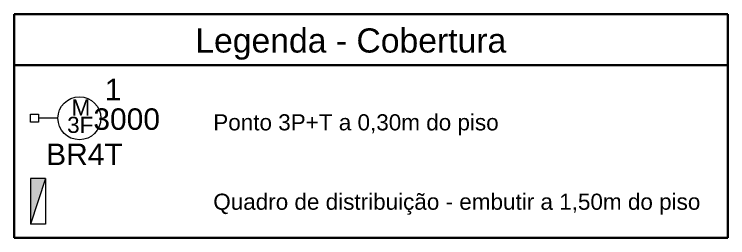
# Model space of a CAD drawing. Header units: inches. Extents: x -3 to 923, y -103 to 154.
# Drawn here: x 626.469 to 631.167, y 23.982 to 25.45 of the extents above; entities that cross this region are included whole.
import ezdxf

# ---------------------------------------------------------------- set-up
doc = ezdxf.new("R2010")
doc.units = ezdxf.units.IN
doc.header["$LTSCALE"] = 10
doc.header["$MEASUREMENT"] = 0
for name, color, linetype, lineweight in [('DI-Linhas do quadro', 8, 'Continuous', 30), ('DI-Textos do quadro', 2, 'Continuous', 20), ('DI-Título do quadro', 2, 'Continuous', 30), ('P-SIMBOL', 5, 'Continuous', 20)]:
    doc.layers.add(name, color=color, linetype=linetype, lineweight=lineweight)
doc.styles.add('Arial', font='arial.ttf')

msp = doc.modelspace()

# ---------------------------------------------------------------- hatches: boundary and pattern name
at = {"layer": 'P-SIMBOL', "linetype": 'Continuous'}
msp.add_hatch(color=256, dxfattribs=at).paths.add_polyline_path([(626.6752, 24.371), (626.5754, 24.371), (626.5754, 24.0701)])

# ---------------------------------------------------------------- linework, layer by layer
at = {"layer": 'DI-Linhas do quadro', "linetype": 'Continuous'}
for p, q in [((626.4695, 25.4505), (631.1666, 25.4505)), ((626.4695, 25.4505), (626.4695, 23.9818)), ((631.1666, 25.4505), (631.1666, 23.9818)), ((626.4695, 25.1151), (631.1666, 25.1151)), ((626.4695, 23.9818), (631.1666, 23.9818))]:
    msp.add_line(p, q, dxfattribs=at)
at = {"layer": 'P-SIMBOL'}
for p, q in [((626.5754, 24.7404), (626.5754, 24.7935)), ((626.5754, 24.7935), (626.6284, 24.7935)), ((626.6284, 24.7935), (626.6284, 24.7404)), ((626.7569, 24.7669), (626.6284, 24.7669)), ((626.6284, 24.7404), (626.5754, 24.7404)), ((626.6752, 24.371), (626.5754, 24.371)), ((626.5754, 24.371), (626.5754, 24.0701)), ((626.6752, 24.371), (626.5754, 24.0701)), ((626.6752, 24.371), (626.6752, 24.0701)), ((626.6752, 24.0701), (626.5754, 24.0701))]:
    msp.add_line(p, q, dxfattribs=at)
msp.add_circle((626.8979, 24.7669), 0.1412, dxfattribs=at)

# ---------------------------------------------------------------- texts
at = {"layer": 'DI-Textos do quadro', "char_height": 0.1059, "attachment_point": 7, "line_spacing_factor": 0.798, "style": 'Arial'}
for s, insert, width in [('Ponto 3P+T a 0,30m do piso', (627.7795, 24.6554), 3.70659), ('Quadro de distribuição - embutir a 1,50m do piso', (627.7795, 24.1329), 6.325098)]:
    msp.add_mtext(s, dxfattribs=dict(at, insert=insert, width=width))
at = {"layer": 'DI-Título do quadro', "insert": (628.685, 25.151), "char_height": 0.15885, "width": 2.72219, "attachment_point": 8, "line_spacing_factor": 0.798, "style": 'Arial'}
msp.add_mtext('Legenda - Cobertura', dxfattribs=at)
at = {"layer": 'P-SIMBOL', "line_spacing_factor": 0.798, "style": 'Arial'}
for s, insert, char_height, width, attachment_point in [('1', (627.1205, 24.8855), 0.1412, 0.220158, 8), ('M', (626.8465, 24.7848), 0.1059, 0.243218, 7), ('3000', (627.2095, 24.689), 0.1412, 0.880633, 8), ('3F', (626.8175, 24.6693), 0.1059, 0.339937, 7), ('BR4T', (626.9315, 24.4595), 0.1412, 1.011878, 8)]:
    msp.add_mtext(s, dxfattribs=dict(at, insert=insert, char_height=char_height, width=width, attachment_point=attachment_point))

doc.saveas('drawing.dxf')
